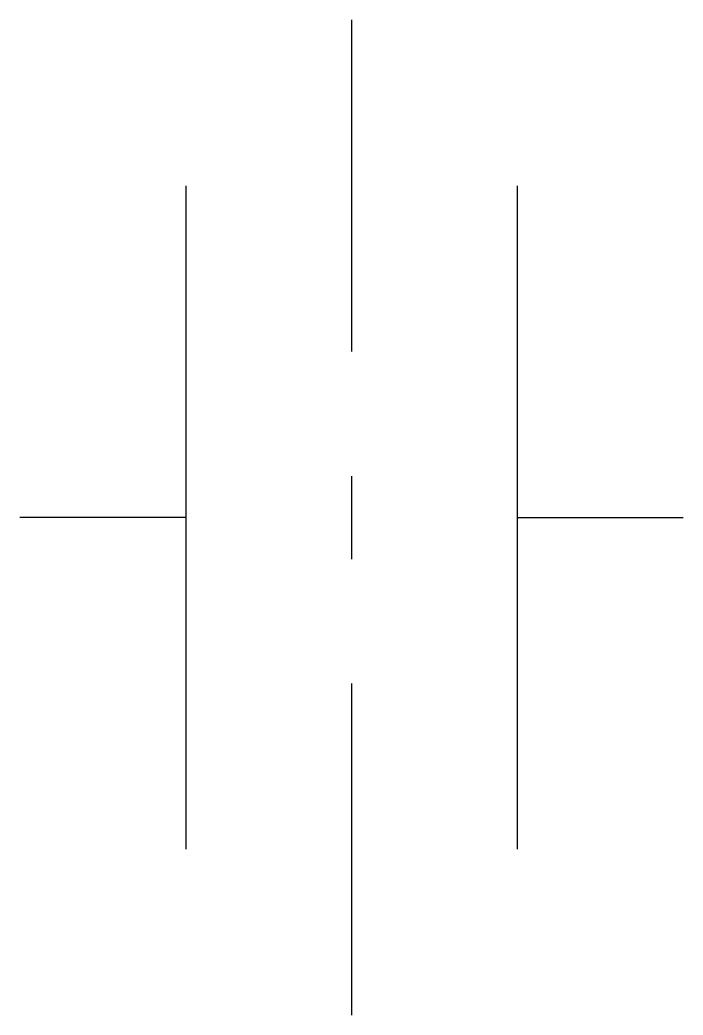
# Model space of a CAD drawing. Extents: x 47.9 to 74.1, y 1615.5 to 1687.4.
# Drawn here: x 47.92 to 54.7, y 1615.48 to 1625.63 of the extents above; entities outside this region: 1.
import ezdxf

# ---------------------------------------------------------------- set-up
doc = ezdxf.new("R2010")
doc.units = 0
doc.layers.get('0').update_dxf_attribs({"linetype": 'CONTINUOUS'})

# ---------------------------------------------------------------- blocks, each defined once
blk = doc.blocks.new('M07115C')
at = {"color": 0}
blk.add_circle((40, 76), 3, dxfattribs=at)

msp = doc.modelspace()

# ---------------------------------------------------------------- linework, layer by layer
at = {"color": 0}
for p, q in [((51.31, 1625.634), (51.31, 1622.249)), ((49.617, 1623.941), (49.617, 1617.17)), ((53.003, 1623.941), (53.003, 1617.17)), ((51.31, 1620.979), (51.31, 1620.132)), ((49.617, 1620.556), (47.924, 1620.556)), ((53.003, 1620.556), (54.696, 1620.556)), ((51.31, 1618.863), (51.31, 1615.477))]:
    msp.add_line(p, q, dxfattribs=at)

# ---------------------------------------------------------------- block references
at = {"color": 0, "xscale": 0.5290312500000001, "yscale": 0.8464500000000001, "zscale": 0.8464500000000001}
msp.add_blockref('M07115C', (51.31, 1620.556), dxfattribs=at)

doc.saveas('drawing.dxf')
